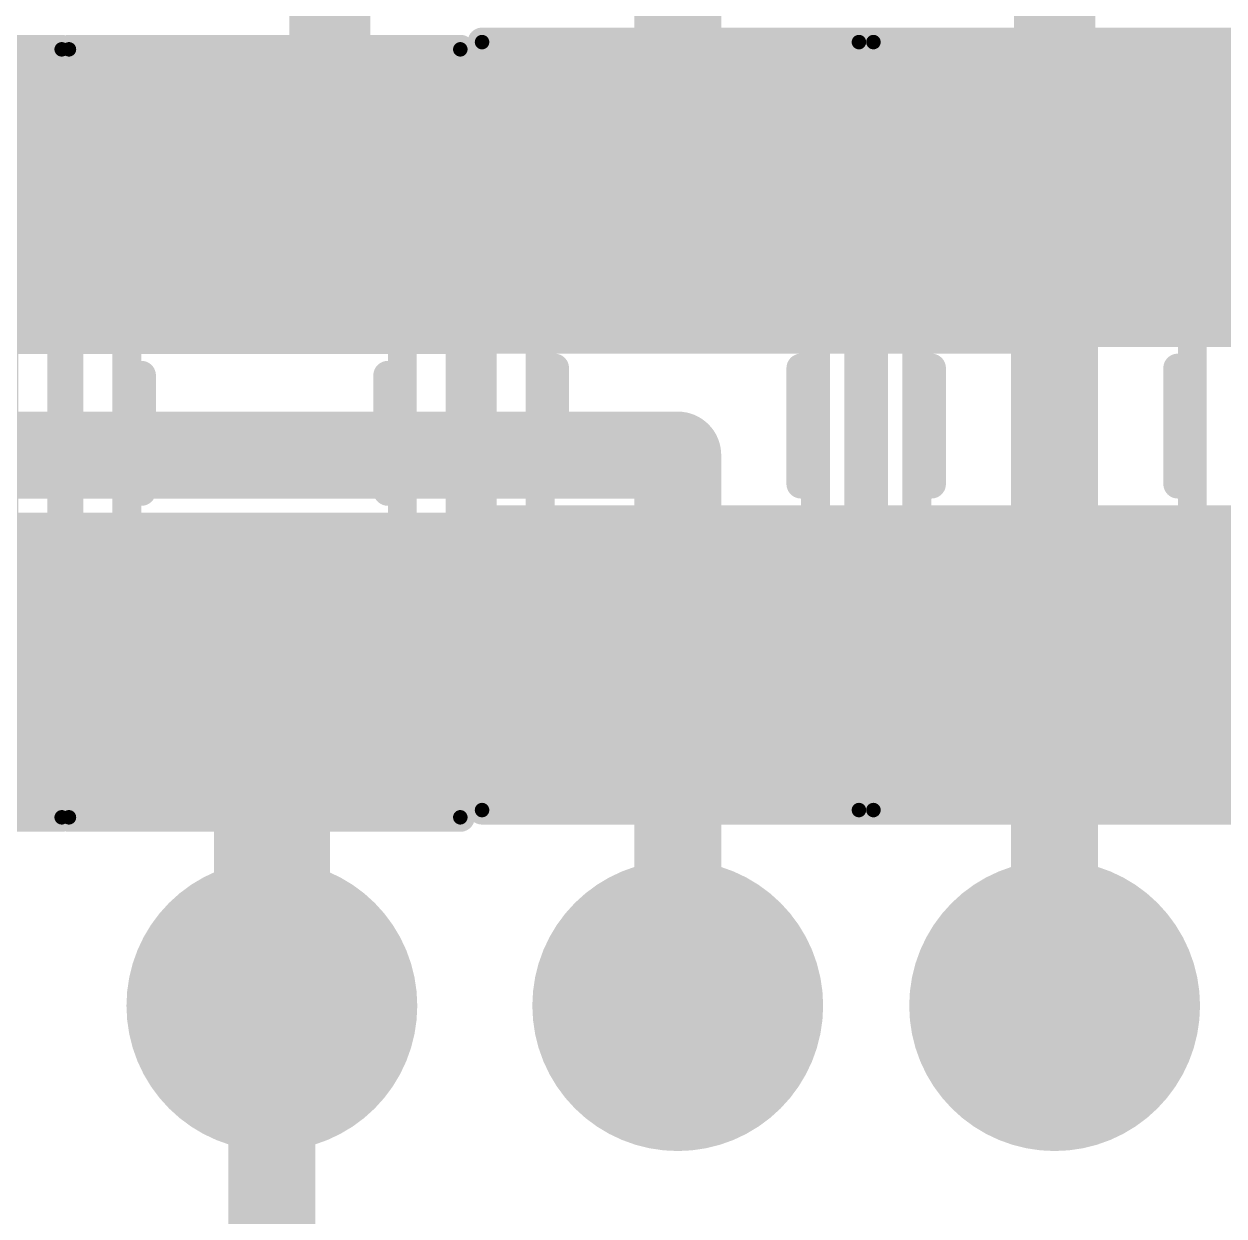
# Model space of a CAD drawing. Header units: millimetres. Extents: x 29 to 180, y 30 to 200.
# Drawn here: x 95.445 to 99.584, y 124.174 to 128.288 of the extents above; entities that cross this region are included whole.
import ezdxf

# ---------------------------------------------------------------- set-up
doc = ezdxf.new("R2010")
doc.units = ezdxf.units.MM
for name, color, linetype in [('BottomLayer', 5, 'Continuous'), ('BottomSolder', 6, 'Continuous'), ('Mechanical13', 56, 'Continuous'), ('Mechanical15', 56, 'Continuous'), ('MultiLayer', 9, 'Continuous'), ('TopLayer', 1, 'Continuous'), ('TopOverlay', 2, 'Continuous'), ('TopPaste', 8, 'Continuous'), ('TopSolder', 216, 'Continuous'), ('ViaHoleLayer', 16, 'Continuous')]:
    doc.layers.add(name, color=color, linetype=linetype)

# ---------------------------------------------------------------- blocks, each defined once
blk = doc.blocks.new('SMD_R_0603_184')
at = {"layer": 'Mechanical13', "const_width": 0.0999998}
for points in [[(-0.8249996199999999, -0.47500032), (-0.8249996199999999, 0.47500032)], [(0.8249996199999999, 0.47500032), (-0.8249996199999999, 0.47500032)], [(0.8249996199999999, -0.47500032), (0.8249996199999999, 0.47500032)], [(0.8249996199999999, -0.47500032), (-0.8249996199999999, -0.47500032)]]:
    blk.add_lwpolyline(points, dxfattribs=at)
at = {"layer": 'Mechanical13', "const_width": 0.0499999}
for points in [[(-0.8499983, 0.47500032, 1), (-0.80000094, 0.47500032, 1)], [(-0.8499983, 0.47500032, 1), (-0.80000094, 0.47500032, 1)], [(0.80000094, 0.47500032, 1), (0.8499983, 0.47500032, 1)], [(0.80000094, 0.47500032, 1), (0.8499983, 0.47500032, 1)], [(-0.8499983, -0.47500032, 1), (-0.80000094, -0.47500032, 1)], [(-0.8499983, -0.47500032, 1), (-0.80000094, -0.47500032, 1)], [(0.80000094, -0.47500032, 1), (0.8499983, -0.47500032, 1)], [(0.80000094, -0.47500032, 1), (0.8499983, -0.47500032, 1)]]:
    blk.add_lwpolyline(points, format="xyb", close=True, dxfattribs=at)
at = {"layer": 'Mechanical15', "const_width": 0.0499999}
for points in [[(-1.32500116, -0.67499992), (-1.32500116, 0.67499992)], [(1.32500116, 0.67499992), (-1.32500116, 0.67499992)], [(1.32500116, -0.67499992), (1.32500116, 0.67499992)], [(1.32500116, -0.67499992), (-1.32500116, -0.67499992)]]:
    blk.add_lwpolyline(points, dxfattribs=at)
at = {"layer": 'Mechanical15', "const_width": 0.02499868}
for points in [[(-1.3375005, 0.67499992, 1), (-1.31250182, 0.67499992, 1)], [(-1.3375005, 0.67499992, 1), (-1.31250182, 0.67499992, 1)], [(1.31250182, 0.67499992, 1), (1.3375005, 0.67499992, 1)], [(1.31250182, 0.67499992, 1), (1.3375005, 0.67499992, 1)], [(-1.3375005, -0.67499992, 1), (-1.31250182, -0.67499992, 1)], [(-1.3375005, -0.67499992, 1), (-1.31250182, -0.67499992, 1)], [(1.31250182, -0.67499992, 1), (1.3375005, -0.67499992, 1)], [(1.31250182, -0.67499992, 1), (1.3375005, -0.67499992, 1)]]:
    blk.add_lwpolyline(points, format="xyb", close=True, dxfattribs=at)
at = {"layer": 'TopLayer'}
for points in [[(-0.37500052, -0.52500022), (-0.37500052, 0.52500022), (-1.17499892, -0.52500022), (-1.17499892, 0.52500022)], [(1.17499892, -0.52500022), (1.17499892, 0.52500022), (0.37500052, -0.52500022), (0.37500052, 0.52500022)]]:
    blk.add_solid(points, dxfattribs=at)
at = {"layer": 'TopOverlay', "const_width": 0.0999998}
for points in [[(1.32500116, 0.67499992), (-1.32500116, 0.67499992)], [(-1.32500116, -0.67499992), (-1.32500116, 0.67499992)], [(1.32500116, -0.67499992), (1.32500116, 0.67499992)], [(-0.0999998, 0.42500042), (-0.1999996, 0.42500042)], [(0.0999998, 0.42500042), (-0.0999998, 0.42500042)], [(0.1999996, 0.42500042), (0.0999998, 0.42500042)], [(0.1999996, -0.42500042), (-0.1999996, -0.42500042)], [(1.32500116, -0.67499992), (-1.32500116, -0.67499992)]]:
    blk.add_lwpolyline(points, dxfattribs=at)
at = {"layer": 'TopOverlay', "const_width": 0.0499999}
for points in [[(-1.34999984, 0.67499992, 1), (-1.30000248, 0.67499992, 1)], [(-1.34999984, 0.67499992, 1), (-1.30000248, 0.67499992, 1)], [(1.30000248, 0.67499992, 1), (1.34999984, 0.67499992, 1)], [(1.30000248, 0.67499992, 1), (1.34999984, 0.67499992, 1)], [(-0.22499828, 0.42500042, 1), (-0.17500092, 0.42500042, 1)], [(-0.12499848, 0.42500042, 1), (-0.07500111999999999, 0.42500042, 1)], [(-0.12499848, 0.42500042, 1), (-0.07500111999999999, 0.42500042, 1)], [(0.07500111999999999, 0.42500042, 1), (0.12499848, 0.42500042, 1)], [(0.07500111999999999, 0.42500042, 1), (0.12499848, 0.42500042, 1)], [(0.17500092, 0.42500042, 1), (0.22499828, 0.42500042, 1)], [(-0.22499828, -0.42500042, 1), (-0.17500092, -0.42500042, 1)], [(0.17500092, -0.42500042, 1), (0.22499828, -0.42500042, 1)], [(-1.34999984, -0.67499992, 1), (-1.30000248, -0.67499992, 1)], [(-1.34999984, -0.67499992, 1), (-1.30000248, -0.67499992, 1)], [(1.30000248, -0.67499992, 1), (1.34999984, -0.67499992, 1)], [(1.30000248, -0.67499992, 1), (1.34999984, -0.67499992, 1)]]:
    blk.add_lwpolyline(points, format="xyb", close=True, dxfattribs=at)
at = {"layer": 'TopPaste'}
for points in [[(-0.37500052, -0.52500022), (-0.37500052, 0.52500022), (-1.17499892, -0.52500022), (-1.17499892, 0.52500022)], [(1.17499892, -0.52500022), (1.17499892, 0.52500022), (0.37500052, -0.52500022), (0.37500052, 0.52500022)]]:
    blk.add_solid(points, dxfattribs=at)
at = {"layer": 'TopSolder'}
for points in [[(-0.27340052, -0.6266002199999999), (-0.27340052, 0.6266002199999999), (-1.27659892, -0.6266002199999999), (-1.27659892, 0.6266002199999999)], [(1.27659892, -0.6266002199999999), (1.27659892, 0.6266002199999999), (0.27340052, -0.6266002199999999), (0.27340052, 0.6266002199999999)]]:
    blk.add_solid(points, dxfattribs=at)
blk = doc.blocks.new('SMD_R_0603_491')
at = {"layer": 'Mechanical13', "const_width": 0.0999998}
for points in [[(-0.8249996199999999, -0.47500032), (-0.8249996199999999, 0.47500032)], [(0.8249996199999999, 0.47500032), (-0.8249996199999999, 0.47500032)], [(0.8249996199999999, -0.47500032), (0.8249996199999999, 0.47500032)], [(0.8249996199999999, -0.47500032), (-0.8249996199999999, -0.47500032)]]:
    blk.add_lwpolyline(points, dxfattribs=at)
at = {"layer": 'Mechanical13', "const_width": 0.0499999}
for points in [[(-0.8499983, 0.47500032, 1), (-0.80000094, 0.47500032, 1)], [(-0.8499983, 0.47500032, 1), (-0.80000094, 0.47500032, 1)], [(0.80000094, 0.47500032, 1), (0.8499983, 0.47500032, 1)], [(0.80000094, 0.47500032, 1), (0.8499983, 0.47500032, 1)], [(-0.8499983, -0.47500032, 1), (-0.80000094, -0.47500032, 1)], [(-0.8499983, -0.47500032, 1), (-0.80000094, -0.47500032, 1)], [(0.80000094, -0.47500032, 1), (0.8499983, -0.47500032, 1)], [(0.80000094, -0.47500032, 1), (0.8499983, -0.47500032, 1)]]:
    blk.add_lwpolyline(points, format="xyb", close=True, dxfattribs=at)
at = {"layer": 'Mechanical15', "const_width": 0.0499999}
for points in [[(-1.32500116, -0.67499992), (-1.32500116, 0.67499992)], [(1.32500116, 0.67499992), (-1.32500116, 0.67499992)], [(1.32500116, -0.67499992), (1.32500116, 0.67499992)], [(1.32500116, -0.67499992), (-1.32500116, -0.67499992)]]:
    blk.add_lwpolyline(points, dxfattribs=at)
at = {"layer": 'Mechanical15', "const_width": 0.02499868}
for points in [[(-1.3375005, 0.67499992, 1), (-1.31250182, 0.67499992, 1)], [(-1.3375005, 0.67499992, 1), (-1.31250182, 0.67499992, 1)], [(1.31250182, 0.67499992, 1), (1.3375005, 0.67499992, 1)], [(1.31250182, 0.67499992, 1), (1.3375005, 0.67499992, 1)], [(-1.3375005, -0.67499992, 1), (-1.31250182, -0.67499992, 1)], [(-1.3375005, -0.67499992, 1), (-1.31250182, -0.67499992, 1)], [(1.31250182, -0.67499992, 1), (1.3375005, -0.67499992, 1)], [(1.31250182, -0.67499992, 1), (1.3375005, -0.67499992, 1)]]:
    blk.add_lwpolyline(points, format="xyb", close=True, dxfattribs=at)
at = {"layer": 'TopLayer'}
for points in [[(-0.37500052, -0.52500022), (-0.37500052, 0.52500022), (-1.17499892, -0.52500022), (-1.17499892, 0.52500022)], [(1.17499892, -0.52500022), (1.17499892, 0.52500022), (0.37500052, -0.52500022), (0.37500052, 0.52500022)]]:
    blk.add_solid(points, dxfattribs=at)
at = {"layer": 'TopOverlay', "const_width": 0.0999998}
for points in [[(1.32500116, 0.67499992), (-1.32500116, 0.67499992)], [(-1.32500116, -0.67499992), (-1.32500116, 0.67499992)], [(1.32500116, -0.67499992), (1.32500116, 0.67499992)], [(-0.0999998, 0.42500042), (-0.1999996, 0.42500042)], [(0.0999998, 0.42500042), (-0.0999998, 0.42500042)], [(0.1999996, 0.42500042), (0.0999998, 0.42500042)], [(0.1999996, -0.42500042), (-0.1999996, -0.42500042)], [(1.32500116, -0.67499992), (-1.32500116, -0.67499992)]]:
    blk.add_lwpolyline(points, dxfattribs=at)
at = {"layer": 'TopOverlay', "const_width": 0.0499999}
for points in [[(-1.34999984, 0.67499992, 1), (-1.30000248, 0.67499992, 1)], [(-1.34999984, 0.67499992, 1), (-1.30000248, 0.67499992, 1)], [(1.30000248, 0.67499992, 1), (1.34999984, 0.67499992, 1)], [(1.30000248, 0.67499992, 1), (1.34999984, 0.67499992, 1)], [(-0.22499828, 0.42500042, 1), (-0.17500092, 0.42500042, 1)], [(-0.12499848, 0.42500042, 1), (-0.07500111999999999, 0.42500042, 1)], [(-0.12499848, 0.42500042, 1), (-0.07500111999999999, 0.42500042, 1)], [(0.07500111999999999, 0.42500042, 1), (0.12499848, 0.42500042, 1)], [(0.07500111999999999, 0.42500042, 1), (0.12499848, 0.42500042, 1)], [(0.17500092, 0.42500042, 1), (0.22499828, 0.42500042, 1)], [(-0.22499828, -0.42500042, 1), (-0.17500092, -0.42500042, 1)], [(0.17500092, -0.42500042, 1), (0.22499828, -0.42500042, 1)], [(-1.34999984, -0.67499992, 1), (-1.30000248, -0.67499992, 1)], [(-1.34999984, -0.67499992, 1), (-1.30000248, -0.67499992, 1)], [(1.30000248, -0.67499992, 1), (1.34999984, -0.67499992, 1)], [(1.30000248, -0.67499992, 1), (1.34999984, -0.67499992, 1)]]:
    blk.add_lwpolyline(points, format="xyb", close=True, dxfattribs=at)
at = {"layer": 'TopPaste'}
for points in [[(-0.37500052, -0.52500022), (-0.37500052, 0.52500022), (-1.17499892, -0.52500022), (-1.17499892, 0.52500022)], [(1.17499892, -0.52500022), (1.17499892, 0.52500022), (0.37500052, -0.52500022), (0.37500052, 0.52500022)]]:
    blk.add_solid(points, dxfattribs=at)
at = {"layer": 'TopSolder'}
for points in [[(-0.27340052, -0.6266002199999999), (-0.27340052, 0.6266002199999999), (-1.27659892, -0.6266002199999999), (-1.27659892, 0.6266002199999999)], [(1.27659892, -0.6266002199999999), (1.27659892, 0.6266002199999999), (0.27340052, -0.6266002199999999), (0.27340052, 0.6266002199999999)]]:
    blk.add_solid(points, dxfattribs=at)
blk = doc.blocks.new('SMD_R_0603_514')
at = {"layer": 'Mechanical13', "const_width": 0.0999998}
for points in [[(-0.8249996199999999, 0.47500032), (-0.8249996199999999, -0.47500032)], [(-0.8249996199999999, 0.47500032), (0.8249996199999999, 0.47500032)], [(0.8249996199999999, 0.47500032), (0.8249996199999999, -0.47500032)], [(-0.8249996199999999, -0.47500032), (0.8249996199999999, -0.47500032)]]:
    blk.add_lwpolyline(points, dxfattribs=at)
at = {"layer": 'Mechanical13', "const_width": 0.0499999}
for points in [[(-0.8499983, 0.47500032, 1), (-0.80000094, 0.47500032, 1)], [(-0.8499983, 0.47500032, 1), (-0.80000094, 0.47500032, 1)], [(0.80000094, 0.47500032, 1), (0.8499983, 0.47500032, 1)], [(0.80000094, 0.47500032, 1), (0.8499983, 0.47500032, 1)], [(-0.8499983, -0.47500032, 1), (-0.80000094, -0.47500032, 1)], [(-0.8499983, -0.47500032, 1), (-0.80000094, -0.47500032, 1)], [(0.80000094, -0.47500032, 1), (0.8499983, -0.47500032, 1)], [(0.80000094, -0.47500032, 1), (0.8499983, -0.47500032, 1)]]:
    blk.add_lwpolyline(points, format="xyb", close=True, dxfattribs=at)
at = {"layer": 'Mechanical15', "const_width": 0.0499999}
for points in [[(-1.32500116, 0.67499992), (-1.32500116, -0.67499992)], [(-1.32500116, 0.67499992), (1.32500116, 0.67499992)], [(1.32500116, 0.67499992), (1.32500116, -0.67499992)], [(-1.32500116, -0.67499992), (1.32500116, -0.67499992)]]:
    blk.add_lwpolyline(points, dxfattribs=at)
at = {"layer": 'Mechanical15', "const_width": 0.02499868}
for points in [[(-1.3375005, 0.67499992, 1), (-1.31250182, 0.67499992, 1)], [(-1.3375005, 0.67499992, 1), (-1.31250182, 0.67499992, 1)], [(1.31250182, 0.67499992, 1), (1.3375005, 0.67499992, 1)], [(1.31250182, 0.67499992, 1), (1.3375005, 0.67499992, 1)], [(-1.3375005, -0.67499992, 1), (-1.31250182, -0.67499992, 1)], [(-1.3375005, -0.67499992, 1), (-1.31250182, -0.67499992, 1)], [(1.31250182, -0.67499992, 1), (1.3375005, -0.67499992, 1)], [(1.31250182, -0.67499992, 1), (1.3375005, -0.67499992, 1)]]:
    blk.add_lwpolyline(points, format="xyb", close=True, dxfattribs=at)
at = {"layer": 'TopLayer'}
for points in [[(-0.37500052, -0.52500022), (-0.37500052, 0.52500022), (-1.17499892, -0.52500022), (-1.17499892, 0.52500022)], [(1.17499892, -0.52500022), (1.17499892, 0.52500022), (0.37500052, -0.52500022), (0.37500052, 0.52500022)]]:
    blk.add_solid(points, dxfattribs=at)
at = {"layer": 'TopOverlay', "const_width": 0.0999998}
for points in [[(-1.32500116, 0.67499992), (1.32500116, 0.67499992)], [(-1.32500116, 0.67499992), (-1.32500116, -0.67499992)], [(1.32500116, 0.67499992), (1.32500116, -0.67499992)], [(-0.1999996, 0.42500042), (-0.0999998, 0.42500042)], [(-0.0999998, 0.42500042), (0.0999998, 0.42500042)], [(0.0999998, 0.42500042), (0.1999996, 0.42500042)], [(-0.1999996, -0.42500042), (0.1999996, -0.42500042)], [(-1.32500116, -0.67499992), (1.32500116, -0.67499992)]]:
    blk.add_lwpolyline(points, dxfattribs=at)
at = {"layer": 'TopOverlay', "const_width": 0.0499999}
for points in [[(-1.34999984, 0.67499992, 1), (-1.30000248, 0.67499992, 1)], [(-1.34999984, 0.67499992, 1), (-1.30000248, 0.67499992, 1)], [(1.30000248, 0.67499992, 1), (1.34999984, 0.67499992, 1)], [(1.30000248, 0.67499992, 1), (1.34999984, 0.67499992, 1)], [(-0.22499828, 0.42500042, 1), (-0.17500092, 0.42500042, 1)], [(-0.12499848, 0.42500042, 1), (-0.07500111999999999, 0.42500042, 1)], [(-0.12499848, 0.42500042, 1), (-0.07500111999999999, 0.42500042, 1)], [(0.07500111999999999, 0.42500042, 1), (0.12499848, 0.42500042, 1)], [(0.07500111999999999, 0.42500042, 1), (0.12499848, 0.42500042, 1)], [(0.17500092, 0.42500042, 1), (0.22499828, 0.42500042, 1)], [(-0.22499828, -0.42500042, 1), (-0.17500092, -0.42500042, 1)], [(0.17500092, -0.42500042, 1), (0.22499828, -0.42500042, 1)], [(-1.34999984, -0.67499992, 1), (-1.30000248, -0.67499992, 1)], [(-1.34999984, -0.67499992, 1), (-1.30000248, -0.67499992, 1)], [(1.30000248, -0.67499992, 1), (1.34999984, -0.67499992, 1)], [(1.30000248, -0.67499992, 1), (1.34999984, -0.67499992, 1)]]:
    blk.add_lwpolyline(points, format="xyb", close=True, dxfattribs=at)
at = {"layer": 'TopPaste'}
for points in [[(-0.37500052, -0.52500022), (-0.37500052, 0.52500022), (-1.17499892, -0.52500022), (-1.17499892, 0.52500022)], [(1.17499892, -0.52500022), (1.17499892, 0.52500022), (0.37500052, -0.52500022), (0.37500052, 0.52500022)]]:
    blk.add_solid(points, dxfattribs=at)
at = {"layer": 'TopSolder'}
for points in [[(-0.27340052, -0.6266002199999999), (-0.27340052, 0.6266002199999999), (-1.27659892, -0.6266002199999999), (-1.27659892, 0.6266002199999999)], [(1.27659892, -0.6266002199999999), (1.27659892, 0.6266002199999999), (0.27340052, -0.6266002199999999), (0.27340052, 0.6266002199999999)]]:
    blk.add_solid(points, dxfattribs=at)
blk = doc.blocks.new('SMD_R_0603_520')
at = {"layer": 'Mechanical13', "const_width": 0.0999998}
for points in [[(-0.8249996199999999, 0.47500032), (-0.8249996199999999, -0.47500032)], [(-0.8249996199999999, 0.47500032), (0.8249996199999999, 0.47500032)], [(0.8249996199999999, 0.47500032), (0.8249996199999999, -0.47500032)], [(-0.8249996199999999, -0.47500032), (0.8249996199999999, -0.47500032)]]:
    blk.add_lwpolyline(points, dxfattribs=at)
at = {"layer": 'Mechanical13', "const_width": 0.0499999}
for points in [[(-0.8499983, 0.47500032, 1), (-0.80000094, 0.47500032, 1)], [(-0.8499983, 0.47500032, 1), (-0.80000094, 0.47500032, 1)], [(0.80000094, 0.47500032, 1), (0.8499983, 0.47500032, 1)], [(0.80000094, 0.47500032, 1), (0.8499983, 0.47500032, 1)], [(-0.8499983, -0.47500032, 1), (-0.80000094, -0.47500032, 1)], [(-0.8499983, -0.47500032, 1), (-0.80000094, -0.47500032, 1)], [(0.80000094, -0.47500032, 1), (0.8499983, -0.47500032, 1)], [(0.80000094, -0.47500032, 1), (0.8499983, -0.47500032, 1)]]:
    blk.add_lwpolyline(points, format="xyb", close=True, dxfattribs=at)
at = {"layer": 'Mechanical15', "const_width": 0.0499999}
for points in [[(-1.32500116, 0.67499992), (-1.32500116, -0.67499992)], [(-1.32500116, 0.67499992), (1.32500116, 0.67499992)], [(1.32500116, 0.67499992), (1.32500116, -0.67499992)], [(-1.32500116, -0.67499992), (1.32500116, -0.67499992)]]:
    blk.add_lwpolyline(points, dxfattribs=at)
at = {"layer": 'Mechanical15', "const_width": 0.02499868}
for points in [[(-1.3375005, 0.67499992, 1), (-1.31250182, 0.67499992, 1)], [(-1.3375005, 0.67499992, 1), (-1.31250182, 0.67499992, 1)], [(1.31250182, 0.67499992, 1), (1.3375005, 0.67499992, 1)], [(1.31250182, 0.67499992, 1), (1.3375005, 0.67499992, 1)], [(-1.3375005, -0.67499992, 1), (-1.31250182, -0.67499992, 1)], [(-1.3375005, -0.67499992, 1), (-1.31250182, -0.67499992, 1)], [(1.31250182, -0.67499992, 1), (1.3375005, -0.67499992, 1)], [(1.31250182, -0.67499992, 1), (1.3375005, -0.67499992, 1)]]:
    blk.add_lwpolyline(points, format="xyb", close=True, dxfattribs=at)
at = {"layer": 'TopLayer'}
for points in [[(-0.37500052, -0.52500022), (-0.37500052, 0.52500022), (-1.17499892, -0.52500022), (-1.17499892, 0.52500022)], [(1.17499892, -0.52500022), (1.17499892, 0.52500022), (0.37500052, -0.52500022), (0.37500052, 0.52500022)]]:
    blk.add_solid(points, dxfattribs=at)
at = {"layer": 'TopOverlay', "const_width": 0.0999998}
for points in [[(-1.32500116, 0.67499992), (1.32500116, 0.67499992)], [(-1.32500116, 0.67499992), (-1.32500116, -0.67499992)], [(1.32500116, 0.67499992), (1.32500116, -0.67499992)], [(-0.1999996, 0.42500042), (-0.0999998, 0.42500042)], [(-0.0999998, 0.42500042), (0.0999998, 0.42500042)], [(0.0999998, 0.42500042), (0.1999996, 0.42500042)], [(-0.1999996, -0.42500042), (0.1999996, -0.42500042)], [(-1.32500116, -0.67499992), (1.32500116, -0.67499992)]]:
    blk.add_lwpolyline(points, dxfattribs=at)
at = {"layer": 'TopOverlay', "const_width": 0.0499999}
for points in [[(-1.34999984, 0.67499992, 1), (-1.30000248, 0.67499992, 1)], [(-1.34999984, 0.67499992, 1), (-1.30000248, 0.67499992, 1)], [(1.30000248, 0.67499992, 1), (1.34999984, 0.67499992, 1)], [(1.30000248, 0.67499992, 1), (1.34999984, 0.67499992, 1)], [(-0.22499828, 0.42500042, 1), (-0.17500092, 0.42500042, 1)], [(-0.12499848, 0.42500042, 1), (-0.07500111999999999, 0.42500042, 1)], [(-0.12499848, 0.42500042, 1), (-0.07500111999999999, 0.42500042, 1)], [(0.07500111999999999, 0.42500042, 1), (0.12499848, 0.42500042, 1)], [(0.07500111999999999, 0.42500042, 1), (0.12499848, 0.42500042, 1)], [(0.17500092, 0.42500042, 1), (0.22499828, 0.42500042, 1)], [(-0.22499828, -0.42500042, 1), (-0.17500092, -0.42500042, 1)], [(0.17500092, -0.42500042, 1), (0.22499828, -0.42500042, 1)], [(-1.34999984, -0.67499992, 1), (-1.30000248, -0.67499992, 1)], [(-1.34999984, -0.67499992, 1), (-1.30000248, -0.67499992, 1)], [(1.30000248, -0.67499992, 1), (1.34999984, -0.67499992, 1)], [(1.30000248, -0.67499992, 1), (1.34999984, -0.67499992, 1)]]:
    blk.add_lwpolyline(points, format="xyb", close=True, dxfattribs=at)
at = {"layer": 'TopPaste'}
for points in [[(-0.37500052, -0.52500022), (-0.37500052, 0.52500022), (-1.17499892, -0.52500022), (-1.17499892, 0.52500022)], [(1.17499892, -0.52500022), (1.17499892, 0.52500022), (0.37500052, -0.52500022), (0.37500052, 0.52500022)]]:
    blk.add_solid(points, dxfattribs=at)
at = {"layer": 'TopSolder'}
for points in [[(-0.27340052, -0.6266002199999999), (-0.27340052, 0.6266002199999999), (-1.27659892, -0.6266002199999999), (-1.27659892, 0.6266002199999999)], [(1.27659892, -0.6266002199999999), (1.27659892, 0.6266002199999999), (0.27340052, -0.6266002199999999), (0.27340052, 0.6266002199999999)]]:
    blk.add_solid(points, dxfattribs=at)

msp = doc.modelspace()

# ---------------------------------------------------------------- linework, layer by layer
at = {"layer": 'BottomLayer', "const_width": 0.2999994}
for points in [[(86.39999992, 127.30000194), (99.00000012, 127.30000194)], [(99.00000012, 124.90000166), (99.00000012, 127.30000194)], [(85.70000132, 126.8000004), (97.70000017999999, 126.8000004)], [(97.70000017999999, 124.90000166), (97.70000017999999, 126.8000004)], [(96.30000043999999, 122.60000118), (96.30000043999999, 124.90000166)]]:
    msp.add_lwpolyline(points, dxfattribs=at)
at = {"layer": 'BottomLayer'}
for points, const_width in [([(98.92500154, 127.30000194, 1), (99.0749987, 127.30000194, 1)], 0.1499997), ([(98.92500154, 127.30000194, 1), (99.0749987, 127.30000194, 1)], 0.1499997), ([(97.62500159999999, 126.8000004, 1), (97.77499875999999, 126.8000004, 1)], 0.1499997), ([(97.62500159999999, 126.8000004, 1), (97.77499875999999, 126.8000004, 1)], 0.1499997), ([(96.10000083999999, 124.90000166, 1), (96.50000003999999, 124.90000166, 1)], 0.3999992), ([(97.50000057999999, 124.90000166, 1), (97.89999977999999, 124.90000166, 1)], 0.3999992), ([(98.80000052, 124.90000166, 1), (99.19999972, 124.90000166, 1)], 0.3999992), ([(96.22500185999999, 124.90000166, 1), (96.37499901999999, 124.90000166, 1)], 0.1499997), ([(97.62500159999999, 124.90000166, 1), (97.77499875999999, 124.90000166, 1)], 0.1499997), ([(98.92500154, 124.90000166, 1), (99.0749987, 124.90000166, 1)], 0.1499997)]:
    msp.add_lwpolyline(points, format="xyb", close=True, dxfattribs=dict(at, const_width=const_width))
at = {"layer": 'BottomSolder', "const_width": 0.5015992}
for points in [[(96.04920084, 124.90000166, 1), (96.55080004, 124.90000166, 1)], [(97.44920058, 124.90000166, 1), (97.95079978, 124.90000166, 1)], [(98.74920051999999, 124.90000166, 1), (99.25079971999999, 124.90000166, 1)]]:
    msp.add_lwpolyline(points, format="xyb", close=True, dxfattribs=at)
at = {"layer": 'MultiLayer', "const_width": 0.3999992}
for points in [[(96.10000083999999, 124.90000166, 1), (96.50000003999999, 124.90000166, 1)], [(97.50000057999999, 124.90000166, 1), (97.89999977999999, 124.90000166, 1)], [(98.80000052, 124.90000166, 1), (99.19999972, 124.90000166, 1)]]:
    msp.add_lwpolyline(points, format="xyb", close=True, dxfattribs=at)
at = {"layer": 'TopLayer'}
for points, const_width in [([(96.50000003999999, 127.67500246), (96.50000003999999, 130.10000142)], 0.27999944), ([(97.70000017999999, 127.67499992), (97.70000017999999, 129.99999908)], 0.2999994), ([(99.00000012, 127.67499992), (99.00000012, 129.50000008)], 0.27999944), ([(96.27499922, 127.65000124), (96.30000043999999, 127.67500246)], 0.27999944), ([(96.20000064, 126.000002), (96.30000043999999, 126.1000018)], 0.3999992), ([(96.30000043999999, 125.9000022), (96.50000003999999, 126.1000018)], 0.3999992), ([(97.70000017999999, 124.90000166), (97.70000017999999, 126.12500048)], 0.2999994), ([(99.00000012, 124.90000166), (99.00000012, 126.12500048)], 0.2999994), ([(96.30000043999999, 124.90000166), (96.30000043999999, 125.9000022)], 0.3999992)]:
    msp.add_lwpolyline(points, dxfattribs=dict(at, const_width=const_width))
for points, const_width in [([(97.62500159999999, 127.67499992, 1), (97.77499875999999, 127.67499992, 1)], 0.1499997), ([(96.20499935999999, 127.65000124, 1), (96.34499908, 127.65000124, 1)], 0.13999972), ([(96.23000058, 127.67500246, 1), (96.3700003, 127.67500246, 1)], 0.13999972), ([(96.43000018, 127.67500246, 1), (96.5699999, 127.67500246, 1)], 0.13999972), ([(98.93000026, 127.67499992, 1), (99.06999997999999, 127.67499992, 1)], 0.13999972), ([(96.20000064, 126.1000018, 1), (96.40000024, 126.1000018, 1)], 0.1999996), ([(96.40000024, 126.1000018, 1), (96.59999984, 126.1000018, 1)], 0.1999996), ([(97.62500159999999, 126.12500048, 1), (97.77499875999999, 126.12500048, 1)], 0.1499997), ([(98.92500154, 126.12500048, 1), (99.0749987, 126.12500048, 1)], 0.1499997), ([(96.10000083999999, 126.000002, 1), (96.30000043999999, 126.000002, 1)], 0.1999996), ([(96.20000064, 125.9000022, 1), (96.40000024, 125.9000022, 1)], 0.1999996), ([(96.20000064, 125.9000022, 1), (96.40000024, 125.9000022, 1)], 0.1999996), ([(96.10000083999999, 124.90000166, 1), (96.50000003999999, 124.90000166, 1)], 0.3999992), ([(97.50000057999999, 124.90000166, 1), (97.89999977999999, 124.90000166, 1)], 0.3999992), ([(98.80000052, 124.90000166, 1), (99.19999972, 124.90000166, 1)], 0.3999992), ([(96.20000064, 124.90000166, 1), (96.40000024, 124.90000166, 1)], 0.1999996), ([(97.62500159999999, 124.90000166, 1), (97.77499875999999, 124.90000166, 1)], 0.1499997), ([(98.92500154, 124.90000166, 1), (99.0749987, 124.90000166, 1)], 0.1499997)]:
    msp.add_lwpolyline(points, format="xyb", close=True, dxfattribs=dict(at, const_width=const_width))
at = {"layer": 'TopSolder', "const_width": 0.5015992}
for points in [[(96.04920084, 124.90000166, 1), (96.55080004, 124.90000166, 1)], [(97.44920058, 124.90000166, 1), (97.95079978, 124.90000166, 1)], [(98.74920051999999, 124.90000166, 1), (99.25079971999999, 124.90000166, 1)]]:
    msp.add_lwpolyline(points, format="xyb", close=True, dxfattribs=at)
at = {"layer": 'ViaHoleLayer', "const_width": 0.2499995}
for points in [[(96.17500195999999, 124.90000166, 1), (96.42499892, 124.90000166, 1)], [(97.5750017, 124.90000166, 1), (97.82499865999999, 124.90000166, 1)], [(98.87500164, 124.90000166, 1), (99.1249986, 124.90000166, 1)]]:
    msp.add_lwpolyline(points, format="xyb", close=True, dxfattribs=at)

# ---------------------------------------------------------------- block references
for name, p, rotation in [('SMD_R_0603_491', (94.90000069999999, 126.87500152), 270), ('SMD_R_0603_184', (96.27499922, 126.87500152), 270), ('SMD_R_0603_520', (97.70000017999999, 126.9000002), 90), ('SMD_R_0603_514', (99.00000012, 126.9000002), 90)]:
    msp.add_blockref(name, p, dxfattribs=dict(rotation=rotation))

doc.saveas('drawing.dxf')
